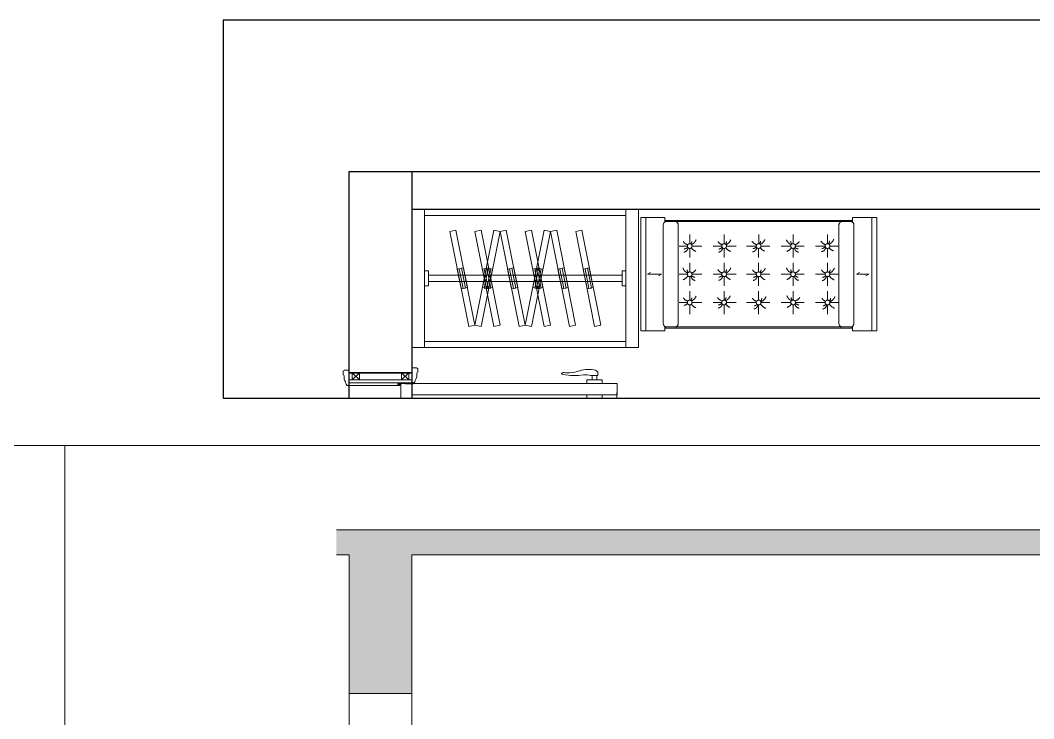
# Model space of a CAD drawing. Header units: millimetres. Extents: x 3162 to 221128, y -144913 to 11496.
# Drawn here: x 48661 to 52687, y -132195 to -129421 of the extents above; entities that cross this region are included whole.
import ezdxf
from ezdxf.xclip import XClip

# ---------------------------------------------------------------- set-up
doc = ezdxf.new("R2010")
doc.units = ezdxf.units.MM
doc.header["$LTSCALE"] = 10
doc.header["$XCLIPFRAME"] = 2
for name, pattern in [('ACAD_ISO03W100', [30, 12, -18]), ('DASH', [8.89, 6.35, -2.54]), ('DOTE', [61.468, 50.8, -5.08, 0.508, -5.08]), ('HIDDEN', [9.525, 6.35, -3.175])]:
    doc.linetypes.add(name, pattern=pattern)
for name, color, linetype, lineweight in [('Drawing【图框、表格】', 150, 'Continuous', 0), ('FC-Doorsill【门槛线】', 8, 'Continuous', 0), ('FC-Hatch【平面填充】', 250, 'Continuous', 0), ('FF-Door【门】', 51, 'Continuous', 0), ('FF-MT【门套】', 20, 'Continuous', 0), ('FF-【活动成品家具】', 51, 'Continuous', 0), ('Hidden【虚线】', 136, 'DASH', 0), ('Wall【立面墙】', 252, 'Continuous', 0)]:
    doc.layers.add(name, color=color, linetype=linetype, lineweight=lineweight)
for name, color, linetype in [('WALL', 7, 'Continuous'), ('WALL_NEW【新建墙体】', 4, 'Continuous'), ('走线及回路标注', 1, 'Continuous')]:
    doc.layers.add(name, color=color, linetype=linetype)

# ---------------------------------------------------------------- blocks, each defined once
blk = doc.blocks.new('门套线03')
at = {"ltscale": 100}
blk.add_lwpolyline([(60, 0), (60, 19.7, -0.339185), (56.6, 23.1), (42, 23.1, -0.360475), (38.5, 19.7), (29.2, 19.7, 0.137802), (14.5, 14.7, -0.16589), (3.4, 11.9), (3.4, 8.7), (0, 8.7), (0, 0)], format="xyb", close=True, dxfattribs=at)
blk = doc.blocks.new('HL_Door_Hinge')
at = {"color": 0, "linetype": 'DOTE', "ltscale": 0.04}
for p, q in [((-4, 3), (4, 3)), ((0, -1), (0, 7))]:
    blk.add_line(p, q, dxfattribs=at)
at = {"color": 0, "linetype": 'DASH', "ltscale": 5}
for p, q in [((-2, -26), (-2, 0.8)), ((-0.5, -26), (-0.5, 0)), ((0.5, -26), (0.5, 0)), ((2, -26), (2, 0.8)), ((-0.5, -26), (-2, -26)), ((0.5, -26), (2, -26))]:
    blk.add_line(p, q, dxfattribs=at)
for radius in [3, 2]:
    blk.add_circle((0, 3), radius, dxfattribs=at)
blk = doc.blocks.new('HL_Door_Seal')
at = {"color": 0}
for p, q in [((5, 0), (-5, 0)), ((-1, 6), (-0.5, 6.5)), ((-1, 6), (-0.5, 6)), ((-1, 5.5), (-0.5, 6)), ((-1, 5.5), (-0.5, 5.5)), ((-1, 5), (-0.5, 5.5)), ((-1, 4.5), (-0.5, 5)), ((-1, 5), (-0.5, 5)), ((-1, 4.5), (-0.5, 4.5)), ((-1, 4), (-0.5, 4.5)), ((-1, 4), (-0.5, 4)), ((-1, 3.5), (-0.5, 4)), ((-1, 3.5), (-0.5, 3.5)), ((-1, 3), (-0.5, 3.5)), ((-1, 3), (-0.5, 3)), ((-1, 2.5), (-0.5, 3)), ((-1, 2.5), (-0.5, 2.5)), ((-1, 2), (-0.5, 2.5)), ((-1, 2), (-0.5, 2)), ((-1, 1.5), (-0.5, 2)), ((-1, 1.5), (-0.5, 1.5)), ((-1, 1), (-0.5, 1.5)), ((-1, 1), (-0.5, 1)), ((-1, 0.5), (-0.5, 1)), ((-1, 0.5), (-0.5, 0.5)), ((-1, 0), (-0.5, 0.5)), ((-0.5, 6.5), (0.5, 6.5)), ((1, 6), (0.5, 6.5)), ((1, 6), (0.5, 6)), ((1, 5.5), (0.5, 6)), ((1, 5.5), (0.5, 5.5)), ((1, 5), (0.5, 5.5)), ((1, 5), (0.5, 5)), ((1, 4.5), (0.5, 5)), ((1, 4.5), (0.5, 4.5)), ((1, 4), (0.5, 4.5)), ((1, 4), (0.5, 4)), ((1, 3.5), (0.5, 4)), ((1, 3.5), (0.5, 3.5)), ((1, 3), (0.5, 3.5)), ((1, 3), (0.5, 3)), ((1, 2.5), (0.5, 3)), ((1, 2.5), (0.5, 2.5)), ((1, 2), (0.5, 2.5)), ((1, 2), (0.5, 2)), ((1, 1.5), (0.5, 2)), ((1, 1.5), (0.5, 1.5)), ((1, 1), (0.5, 1.5)), ((1, 1), (0.5, 1)), ((1, 0.5), (0.5, 1)), ((1, 0.5), (0.5, 0.5)), ((1, 0), (0.5, 0.5))]:
    blk.add_line(p, q, dxfattribs=at)
blk.add_lwpolyline([(-3.9, -1, 0.774597), (3.9, -1)], format="xyb", close=True, dxfattribs=at)
blk.add_arc((0, 0), 5, 180, 0.0005, dxfattribs=at)
blk = doc.blocks.new('门把手02')
at = {"color": 250}
for p, q in [((-13.5, 32.2), (-13.5, 40.9)), ((-30.4, 14.6), (-15.2, 14.6)), ((-30.4, 0), (-30.4, 14.6)), ((30.4, 0), (-30.4, 0)), ((-15.2, 14.6), (19.6, 14.6)), ((-15.2, 14.6), (19.6, 14.6)), ((12.9, 32.2), (-13.5, 32.2)), ((-9.4, 14.6), (-9.4, 32.2)), ((9.4, 14.6), (9.4, 32.2)), ((19.6, 14.6), (30.4, 14.6)), ((30.4, 14.6), (30.4, 0))]:
    blk.add_line(p, q, dxfattribs=at)
at = {"color": 250, "extrusion": (0, 0, -1)}
for centre, major_axis, start_param, end_param in [((-1.3, 40.9), (-8.59, 8.59), 5.497787, 6.813202), ((23.4, -64.1), (-0.1, 120), -0.233047, 0.306451), ((107.8, 189.2), (1.8, 147), 3.194781, 3.464277), ((105.2, 172), (-91.7, 91.7), 3.813778, 3.981187), ((122.5, 24), (-13.7, 13.7), 0.647464, 1.248663), ((130.6, 40.4), (-0.729, 0.729), 1.325662, 2.819982), ((12.9, 37.2), (3.58, 3.58), 2.124304, 2.356194), ((33.8, -51.4), (0, 86), -0.231441, 0.114669), ((79.3, 368.4), (-0.1, 336.3), 3.005111, 3.247916), ((124, 43.6), (5.92, 5.92), 1.238085, 2.228964)]:
    blk.add_ellipse(centre, major_axis=major_axis, ratio=1, start_param=start_param, end_param=end_param, dxfattribs=at)
blk = doc.blocks.new('hld_1_820_250_门把手02_门套线03_45_0_0_3_40_0_1_1')
at = {"layer": 'FC-Doorsill【门槛线】'}
for p, q in [((-0.5, 0.1389), (0.5, 0.1389)), ((-0.5, -0.1389), (0.5, -0.1389))]:
    blk.add_line(p, q, dxfattribs=at)
at = {"layer": 'FF-Door【门】'}
blk.add_lwpolyline([(-0.4528, 0.1389), (-0.4028, 0.1389), (-0.4028, 1.0444), (-0.4528, 1.0444)], close=True, dxfattribs=at)
at = {"layer": 'FF-Door【门】', "color": 250, "linetype": 'ACAD_ISO03W100', "ltscale": 2.083333}
blk.add_lwpolyline([(-0.4528, 0.1389), (0.4528, 0.1389), (0.4528, 0.0889), (-0.4528, 0.0889)], close=True, dxfattribs=at)
at = {"layer": 'FF-Door【门】', "color": 8, "linetype": 'HIDDEN', "ltscale": 15}
blk.add_arc((-0.4528, 0.1389), 0.9056, 0, 90, dxfattribs=at)
at = {"layer": 'FF-MT【门套】', "color": 250}
for p, q in [((-0.4689, 0.1256), (-0.5, 0.0922)), ((-0.4689, 0.0922), (-0.5, 0.1256)), ((0.4689, 0.1256), (0.5, 0.0922)), ((0.4689, 0.0922), (0.5, 0.1256)), ((-0.5, -0.0922), (-0.4689, -0.1256)), ((-0.5, -0.1256), (-0.4689, -0.0922)), ((0.5, -0.0922), (0.4689, -0.1256)), ((0.5, -0.1256), (0.4689, -0.0922))]:
    blk.add_line(p, q, dxfattribs=at)
for points in [[(-0.5, 0.1389), (-0.4689, 0.1389), (-0.4689, 0.1256), (-0.5, 0.1256)], [(-0.4689, 0.1389), (-0.4556, 0.1389), (-0.4556, -0.1389), (-0.4689, -0.1389)], [(0.4689, 0.1389), (0.4556, 0.1389), (0.4556, -0.1389), (0.4689, -0.1389)], [(0.5, 0.1389), (0.4689, 0.1389), (0.4689, 0.1256), (0.5, 0.1256)], [(-0.4689, 0.1256), (-0.4689, 0.0922), (-0.5, 0.0922), (-0.5, 0.1256)], [(0.4689, 0.1256), (0.4689, 0.0922), (0.5, 0.0922), (0.5, 0.1256)], [(-0.5, -0.0922), (-0.5, -0.1256), (-0.4689, -0.1256), (-0.4689, -0.0922)], [(-0.5, -0.1389), (-0.4689, -0.1389), (-0.4689, -0.1256), (-0.5, -0.1256)], [(0.5, -0.0922), (0.5, -0.1256), (0.4689, -0.1256), (0.4689, -0.0922)], [(0.5, -0.1389), (0.4689, -0.1389), (0.4689, -0.1256), (0.5, -0.1256)]]:
    blk.add_lwpolyline(points, close=True, dxfattribs=at)
at = {"layer": 'FF-MT【门套】'}
for points in [[(-0.5, 0.1389), (-0.4556, 0.1389), (-0.4556, 0.0833), (-0.4444, 0.0833), (-0.4444, -0.1389), (-0.5, -0.1389)], [(0.5, 0.1389), (0.4556, 0.1389), (0.4556, 0.0833), (0.4444, 0.0833), (0.4444, -0.1389), (0.5, -0.1389)]]:
    blk.add_lwpolyline(points, close=True, dxfattribs=at)
at = {"layer": 'FF-Door【门】', "color": 250, "yscale": 0.001111111111111, "zscale": 0.001111111111111}
for name, p, xscale, rotation in [('门把手02', (-0.4528, 0.9444), -0.001111111111111, 90.00000000000593), ('门把手02', (-0.4028, 0.9444), 0.001111111111111, 270.0000000000178), ('HL_Door_Seal', (-0.45, 0.0833), 0.001111111111111, 180.0000000000119), ('HL_Door_Seal', (0.45, 0.0833), -0.001111111111111, 180)]:
    blk.add_blockref(name, p, dxfattribs=dict(at, xscale=xscale, rotation=rotation))
at = {"layer": 'FF-Door【门】', "color": 250, "zscale": 0.001111111111111}
for name, p, xscale, yscale in [('门把手02', (0.3556, 0.1389), -0.001111111111111, 0.001111111111111), ('HL_Door_Hinge', (-0.4542, 0.1389), 0.001111111111111, 0.001111111111111), ('门把手02', (0.3556, 0.0889), -0.001111111111111, -0.001111111111111)]:
    blk.add_blockref(name, p, dxfattribs=dict(at, xscale=xscale, yscale=yscale))
at = {"layer": 'FF-MT【门套】', "zscale": 0.001111111111111}
for p, xscale, yscale in [((-0.4556, 0.1389), -0.001111111111111, 0.001111111111111), ((0.4556, 0.1389), 0.001111111111111, 0.001111111111111), ((-0.4444, -0.1389), -0.001111111111111, -0.001111111111111), ((0.4444, -0.1389), 0.001111111111111, -0.001111111111111)]:
    blk.add_blockref('门套线03', p, dxfattribs=dict(at, xscale=xscale, yscale=yscale))
blk = doc.blocks.new('贵妃椅22')
for p, q in [((100, 0), (100, 600)), ((100, 600), (228.7, 600)), ((127.1, 600), (127.1, 0)), ((228.7, 600), (228.7, 585)), ((1350, 600), (1223.7, 600)), ((1223.7, 585), (1223.7, 600)), ((1322.9, 600), (1322.9, 0)), ((1350, 0), (1350, 600)), ((228.7, 585), (228.7, 585)), ((228.7, 585), (825, 585)), ((228.7, 585), (228.7, 576)), ((234, 579), (287.5, 579)), ((244.8, 579), (825, 579)), ((1223.7, 585), (825, 585)), ((1164.9, 579), (825, 579)), ((1218.4, 579), (1164.9, 579)), ((1223.7, 585), (1223.7, 585)), ((1223.7, 585), (1223.7, 576)), ((243.4, 15), (825, 15)), ((244.8, 21), (825, 21)), ((1164.9, 21), (825, 21)), ((1223.7, 15), (825, 15)), ((1218.2, 21), (1164.9, 21)), ((1223.7, 24), (1223.7, 15)), ((1223.7, 15), (1223.7, 0)), ((100, 0), (228.7, 0)), ((1350, 0), (1223.7, 0))]:
    blk.add_line(p, q)
at = {"color": 8, "ltscale": 150}
for p, q in [((220.9, 39.5), (220.9, 560.5)), ((300.9, 39.5), (300.9, 560.5)), ((1151.5, 39.5), (1151.5, 560.5)), ((1231.6, 39.5), (1231.6, 560.5)), ((158.9, 307.5), (142.9, 298.6)), ((142.9, 298.6), (208.4, 298.6)), ((208.4, 298.6), (192.4, 289.7)), ((1256.3, 307.5), (1240.3, 298.6)), ((1240.3, 298.6), (1314.6, 298.6)), ((1314.6, 298.6), (1298.6, 289.7))]:
    blk.add_line(p, q, dxfattribs=at)
at = {"color": 8, "linetype": 'HIDDEN', "ltscale": 150}
for p, q in [((361.2, 462), (361.2, 510.4)), ((543.7, 462), (543.7, 510.4)), ((726.2, 462), (726.2, 510.4)), ((908.7, 462), (908.7, 510.4)), ((1091.2, 462), (1091.2, 510.4)), ((348.7, 449.5), (304.9, 449.5)), ((361.2, 437), (361.2, 388.8)), ((373.7, 449.5), (424.7, 449.5)), ((531.2, 449.5), (484.8, 449.5)), ((543.7, 437), (543.7, 388.8)), ((556.2, 449.5), (607.2, 449.5)), ((713.7, 449.5), (667.3, 449.5)), ((726.2, 437), (726.2, 388.8)), ((738.7, 449.5), (789.8, 449.5)), ((896.2, 449.5), (845.2, 449.5)), ((908.7, 437), (908.7, 388.8)), ((921.2, 449.5), (967.6, 449.5)), ((1078.7, 449.5), (1027.7, 449.5)), ((1091.2, 437), (1091.2, 388.8)), ((1103.7, 449.5), (1147.6, 449.5)), ((361.2, 312.5), (361.2, 360.8)), ((543.7, 312.5), (543.7, 360.8)), ((726.2, 312.5), (726.2, 360.8)), ((908.7, 312.5), (908.7, 360.8)), ((1091.2, 312.5), (1091.2, 360.8)), ((348.7, 300), (304.9, 300)), ((361.2, 287.5), (361.2, 239.1)), ((373.7, 300), (424.7, 300)), ((531.2, 300), (484.8, 300)), ((543.7, 287.5), (543.7, 239.1)), ((556.2, 300), (607.2, 300)), ((713.7, 300), (667.3, 300)), ((726.2, 287.5), (726.2, 239.1)), ((738.7, 300), (789.8, 300)), ((896.2, 300), (845.2, 300)), ((908.7, 287.5), (908.7, 239.1)), ((921.2, 300), (967.6, 300)), ((1078.7, 300), (1027.7, 300)), ((1091.2, 287.5), (1091.2, 239.1)), ((1103.7, 300), (1147.6, 300)), ((361.2, 163), (361.2, 211.2)), ((543.7, 163), (543.7, 211.2)), ((726.2, 163), (726.2, 211.2)), ((908.7, 163), (908.7, 211.2)), ((1091.2, 163), (1091.2, 211.2)), ((348.7, 150.5), (304.9, 150.5)), ((361.2, 138), (361.2, 89.6)), ((373.7, 150.5), (424.7, 150.5)), ((531.2, 150.5), (484.8, 150.5)), ((543.7, 138), (543.7, 89.6)), ((556.2, 150.5), (607.2, 150.5)), ((713.7, 150.5), (667.3, 150.5)), ((724.6, 138), (724.6, 89.6)), ((738.7, 150.5), (789.8, 150.5)), ((896.2, 150.5), (845.2, 150.5)), ((908.7, 138), (908.7, 89.6)), ((921.2, 150.5), (967.6, 150.5)), ((1078.7, 150.5), (1027.7, 150.5)), ((1091.2, 138), (1091.2, 89.6)), ((1103.7, 150.5), (1147.6, 150.5))]:
    blk.add_line(p, q, dxfattribs=at)
at = {"linetype": 'HIDDEN', "ltscale": 150}
for p, q in [((228.7, 24), (228.7, 15)), ((243.4, 15), (228.7, 15)), ((228.7, 15), (228.7, 0)), ((234.2, 21), (287.5, 21))]:
    blk.add_line(p, q, dxfattribs=at)
for points in [[(234.2, 585), (234.2, 585), (287.5, 585)], [(1218.2, 585), (1218.2, 585), (1164.9, 585)], [(1164.9, 15), (1164.9, 15), (1218.2, 15)]]:
    blk.add_lwpolyline(points)
blk.add_lwpolyline([(287.5, 15), (287.5, 15), (234.2, 15)], dxfattribs=at)
at = {"color": 8, "linetype": 'HIDDEN', "ltscale": 150}
for centre in [(361.2, 449.5), (543.7, 449.5), (726.2, 449.5), (908.7, 449.5), (1091.2, 449.5), (361.2, 300), (543.7, 300), (726.2, 300), (908.7, 300), (1091.2, 300), (361.2, 150.5), (543.7, 150.5), (726.2, 150.5), (908.7, 150.5), (1091.2, 150.5)]:
    blk.add_circle(centre, 12.5, dxfattribs=at)
at = {"color": 8, "ltscale": 150}
for centre, start, end in [((241, 560.1), 110.2225, 178.8395), ((280.7, 560.1), 1.1605, 69.7775), ((1171.7, 560.1), 110.2225, 178.8395), ((1211.4, 560.1), 1.1605, 69.7775), ((1171.7, 39.9), 181.1605, 249.7775), ((1211.4, 39.9), 290.2225, 358.8395)]:
    blk.add_arc(centre, 20.1, start, end, dxfattribs=at)
for centre, radius, start, end in [((235.4, 582), 3.24, 111.9991, 248.0009), ((287.1, 582), 3.03, 278.6164, 81.3836), ((1165.4, 582), 3.03, 98.6164, 261.3836), ((1217, 582), 3.24, 291.9991, 68.0009), ((1216.6, 18), 3.38, 297.5622, 62.4378)]:
    blk.add_arc(centre, radius, start, end)
at = {"color": 8, "linetype": 'HIDDEN', "ltscale": 150}
for centre, radius, start, end in [((390, 458.6), 25.2, 96.8606, 173.3873), ((754.6, 458.7), 25.2, 96.8606, 173.3873), ((364.3, 403.1), 44.6, 109.3862, 160.2225), ((293.3, 410.9), 75.5, 38.7826, 66.1947), ((364.4, 426.8), 19.7, 131.0371, 180.2276), ((390.7, 435.6), 32.3, 100.3351, 132.5443), ((361.9, 413), 31.4, 26.9285, 71.7471), ((536.6, 408.3), 31.4, 101.2702, 153.0715), ((508.5, 454), 25.2, 6.6127, 83.1394), ((507.7, 431), 32.3, 45.2011, 79.6649), ((533.6, 422.1), 20.2, 0.0573, 44.8765), ((591.1, 430.5), 47.7, 110.1645, 149.5653), ((534.1, 398.4), 44.6, 19.79, 67.6956), ((728.8, 403.3), 44.4, 108.8945, 160.2612), ((665.5, 423.9), 60.6, 33.1364, 67.7212), ((728.9, 427), 19.6, 130.1019, 180.3339), ((755.4, 435.7), 32.3, 100.3351, 132.3103), ((730.6, 412), 31.4, 26.9285, 78.7298), ((918.3, 398.4), 44.6, 112.3044, 160.21), ((861.3, 430.5), 47.7, 30.4347, 69.8355), ((918.9, 422.1), 20.2, 135.1235, 179.9427), ((943.9, 454), 25.2, 96.8606, 173.3873), ((944.7, 431), 32.3, 100.3351, 134.7989), ((915.8, 408.3), 31.4, 26.9285, 78.7298), ((1099.3, 400.2), 44.6, 112.3044, 160.21), ((1042.3, 432.3), 47.7, 33.0642, 69.8355), ((1099.9, 423.8), 20.2, 135.1235, 179.9427), ((1093.3, 407.1), 35.9, 28.5639, 77.2041), ((1125.7, 432.7), 32.3, 100.3351, 134.7989), ((310, 284.5), 47.7, 30.4347, 69.8355), ((392.6, 307.9), 25.2, 96.8606, 173.3873), ((510.9, 306.9), 25.2, 6.6127, 83.1394), ((593.5, 283.5), 47.7, 110.1645, 149.5653), ((675.7, 284), 47.7, 30.4347, 69.8355), ((758.3, 307.5), 25.2, 96.8606, 173.3873), ((858.9, 283.5), 47.7, 30.4347, 69.8355), ((941.5, 306.9), 25.2, 96.8606, 173.3873), ((1059.2, 307.5), 25.2, 6.6127, 83.1394), ((1141.8, 284), 47.7, 110.1645, 149.5653), ((367, 252.4), 44.6, 112.3044, 160.21), ((367.5, 276), 20.2, 135.1235, 179.9427), ((393.4, 284.9), 32.3, 100.3351, 134.7989), ((364.5, 262.2), 31.4, 26.9285, 78.7298), ((539, 261.3), 31.4, 101.2702, 153.0715), ((510.1, 283.9), 32.3, 45.2011, 79.6649), ((535.9, 275), 20.2, 0.0573, 44.8765), ((536.5, 251.4), 44.6, 19.79, 67.6956), ((732.6, 251.9), 44.6, 112.3044, 160.21), ((733.2, 275.6), 20.2, 135.1235, 179.9427), ((759, 284.5), 32.3, 100.3351, 134.7989), ((730.2, 261.8), 31.4, 26.9285, 78.7298), ((915.9, 251.4), 44.6, 112.3044, 160.21), ((916.5, 275), 20.2, 135.1235, 179.9427), ((942.3, 283.9), 32.3, 100.3351, 134.7989), ((913.5, 261.3), 31.4, 26.9285, 78.7298), ((1087.3, 261.8), 31.4, 101.2702, 153.0715), ((1058.4, 284.5), 32.3, 45.2011, 79.6649), ((1084.2, 275.6), 20.2, 0.0573, 44.8765), ((1084.8, 251.9), 44.6, 19.79, 67.6956), ((295.9, 101.3), 82.6, 44.6784, 65.6546), ((396.1, 155.2), 25.2, 96.8606, 173.3873), ((396.9, 132.2), 32.3, 100.3351, 134.7989), ((511.2, 157.6), 25.2, 6.6127, 83.1394), ((510.4, 134.6), 32.3, 45.2011, 79.6649), ((593.8, 134.1), 47.7, 110.1645, 149.5653), ((678.1, 132.3), 47.7, 34.4668, 69.8355), ((760.7, 155.8), 25.2, 96.8606, 173.3873), ((761.5, 132.8), 32.3, 100.3351, 134.7989), ((858.7, 134.1), 47.7, 30.4347, 69.8355), ((941.3, 157.6), 25.2, 96.8606, 173.3873), ((942, 134.6), 32.3, 100.3351, 134.7989), ((1044.2, 137), 44.5, 30.4146, 70.5571), ((1125.2, 157.6), 25.2, 96.8606, 173.3873), ((1127.3, 130.8), 36.2, 101.2816, 134.234), ((370.5, 99.7), 44.6, 112.3044, 160.21), ((366.9, 124.2), 16.1, 119.5243, 182.9039), ((361.2, 103.8), 40.3, 29.8041, 75.717), ((539.2, 111.9), 31.4, 101.2702, 153.0715), ((536.2, 125.7), 20.2, 0.0573, 44.8765), ((536.8, 102), 44.6, 19.79, 67.6956), ((735.1, 100.2), 44.6, 112.9635, 160.21), ((735.7, 123.9), 20.2, 135.1235, 179.9427), ((727.1, 105.5), 38.5, 29.3365, 76.332), ((915.6, 102), 44.6, 112.3044, 160.21), ((916.2, 125.7), 20.2, 135.1235, 179.9427), ((913.2, 111.9), 31.4, 26.9285, 78.7298), ((1099.6, 102), 44.6, 114.1123, 160.21), ((1098.7, 126), 18.8, 134.7158, 180.8182), ((1098.2, 112.8), 30.1, 26.3241, 84.5443), ((241, 39.9), 20.1, 181.1605, 249.7775), ((280.7, 39.9), 20.1, 290.2225, 358.8395)]:
    blk.add_arc(centre, radius, start, end, dxfattribs=at)
at = {"linetype": 'HIDDEN', "ltscale": 150}
for centre, radius, start, end in [((235.8, 18), 3.38, 117.5622, 242.4378), ((287, 18), 3.04, 279.6337, 80.3663), ((1165.4, 18), 3.04, 99.6337, 260.3663)]:
    blk.add_arc(centre, radius, start, end, dxfattribs=at)
blk = doc.blocks.new('*U1494', base_point=(21834.5, -134679.9))
for points in [[(21284.5, -134729.9), (21284.5, -134679.9), (21834.5, -134679.9), (21834.5, -134729.9)], [(21284.5, -134729.9), (21284.5, -134679.9), (21834.5, -134679.9), (21834.5, -134729.9)], [(21284.5, -134729.9), (21284.5, -134679.9), (21834.5, -134679.9), (21834.5, -134729.9)], [(21834.5, -135529.9), (21834.5, -135579.9), (21284.5, -135579.9), (21284.5, -135529.9)], [(21834.5, -135529.9), (21834.5, -135579.9), (21284.5, -135579.9), (21284.5, -135529.9)], [(21834.5, -135529.9), (21834.5, -135579.9), (21284.5, -135579.9), (21284.5, -135529.9)]]:
    blk.add_lwpolyline(points, close=True)
for points in [[(21284.5, -134729.9), (21284.5, -135529.9)], [(21284.5, -134729.9), (21284.5, -135529.9)], [(21284.5, -134729.9), (21284.5, -135529.9)], [(21834.5, -134729.9), (21834.5, -135529.9)], [(21834.5, -134729.9), (21834.5, -135529.9)], [(21834.5, -134729.9), (21834.5, -135529.9)]]:
    blk.add_lwpolyline(points)
at = {"color": 0}
for points in [[(21309.5, -134729.9), (21309.5, -135529.9)], [(21309.5, -134729.9), (21309.5, -135529.9)], [(21309.5, -134729.9), (21309.5, -135529.9)], [(21809.5, -134729.9), (21809.5, -135529.9)], [(21809.5, -134729.9), (21809.5, -135529.9)], [(21809.5, -134729.9), (21809.5, -135529.9)]]:
    blk.add_lwpolyline(points, dxfattribs=at)
for points in [[(21529.5, -134744.9), (21529.5, -134729.9), (21589.5, -134729.9), (21589.5, -134744.9)], [(21529.5, -134744.9), (21529.5, -134729.9), (21589.5, -134729.9), (21589.5, -134744.9)], [(21589.5, -135514.9), (21589.5, -135529.9), (21529.5, -135529.9), (21529.5, -135514.9)], [(21589.5, -135514.9), (21589.5, -135529.9), (21529.5, -135529.9), (21529.5, -135514.9)], [(21589.5, -135514.9), (21589.5, -135529.9), (21529.5, -135529.9), (21529.5, -135514.9)], [(21589.5, -135514.9), (21589.5, -135529.9), (21529.5, -135529.9), (21529.5, -135514.9)]]:
    blk.add_lwpolyline(points, close=True, dxfattribs=at)
at = {"color": 0, "linetype": 'DASH', "ltscale": 24}
for points in [[(21547, -134744.9), (21547, -135514.9)], [(21547, -134744.9), (21547, -135514.9)], [(21547, -134744.9), (21547, -135514.9)], [(21572, -134744.9), (21572, -135514.9)], [(21572, -134744.9), (21572, -135514.9)], [(21572, -134744.9), (21572, -135514.9)]]:
    blk.add_lwpolyline(points, dxfattribs=at)
for points in [[(21750.7, -134854.6), (21373.1, -134929.7), (21368.3, -134905.2), (21745.9, -134830.1)], [(21750.7, -134854.6), (21373.1, -134929.7), (21368.3, -134905.2), (21745.9, -134830.1)], [(21601.2, -134884.3), (21522.7, -134899.9), (21517.8, -134875.4), (21596.3, -134859.8)], [(21601.2, -134884.3), (21522.7, -134899.9), (21517.8, -134875.4), (21596.3, -134859.8)], [(21599.7, -134877), (21521.2, -134892.6), (21519.3, -134882.8), (21597.8, -134867.2)], [(21599.7, -134877), (21521.2, -134892.6), (21519.3, -134882.8), (21597.8, -134867.2)], [(21750.7, -134954.6), (21373.1, -135029.7), (21368.3, -135005.2), (21745.9, -134930.1)], [(21373.1, -134930.1), (21750.7, -135005.2), (21745.9, -135029.7), (21368.3, -134954.6)], [(21601.2, -134984.3), (21522.7, -134999.9), (21517.8, -134975.4), (21596.3, -134959.8)], [(21522.7, -134959.8), (21601.2, -134975.4), (21596.3, -134999.9), (21517.8, -134984.3)], [(21599.7, -134977), (21521.2, -134992.6), (21519.3, -134982.8), (21597.8, -134967.2)], [(21521.2, -134967.2), (21599.7, -134982.8), (21597.8, -134992.6), (21519.3, -134977)], [(21750.7, -135054.6), (21373.1, -135129.7), (21368.3, -135105.2), (21745.9, -135030.1)], [(21750.7, -135054.6), (21373.1, -135129.7), (21368.3, -135105.2), (21745.9, -135030.1)], [(21601.2, -135084.3), (21522.7, -135099.9), (21517.8, -135075.4), (21596.3, -135059.8)], [(21601.2, -135084.3), (21522.7, -135099.9), (21517.8, -135075.4), (21596.3, -135059.8)], [(21599.7, -135077), (21521.2, -135092.6), (21519.3, -135082.8), (21597.8, -135067.2)], [(21599.7, -135077), (21521.2, -135092.6), (21519.3, -135082.8), (21597.8, -135067.2)], [(21373.1, -135130.1), (21750.7, -135205.2), (21745.9, -135229.7), (21368.3, -135154.6)], [(21750.7, -135154.6), (21373.1, -135229.7), (21368.3, -135205.2), (21745.9, -135130.1)], [(21522.7, -135159.8), (21601.2, -135175.4), (21596.3, -135199.9), (21517.8, -135184.3)], [(21601.2, -135184.3), (21522.7, -135199.9), (21517.8, -135175.4), (21596.3, -135159.8)], [(21521.2, -135167.2), (21599.7, -135182.8), (21597.8, -135192.6), (21519.3, -135177)], [(21599.7, -135177), (21521.2, -135192.6), (21519.3, -135182.8), (21597.8, -135167.2)], [(21750.7, -135254.6), (21373.1, -135329.7), (21368.3, -135305.2), (21745.9, -135230.1)], [(21750.7, -135254.6), (21373.1, -135329.7), (21368.3, -135305.2), (21745.9, -135230.1)], [(21601.2, -135284.3), (21522.7, -135299.9), (21517.8, -135275.4), (21596.3, -135259.8)], [(21601.2, -135284.3), (21522.7, -135299.9), (21517.8, -135275.4), (21596.3, -135259.8)], [(21599.7, -135277), (21521.2, -135292.6), (21519.3, -135282.8), (21597.8, -135267.2)], [(21599.7, -135277), (21521.2, -135292.6), (21519.3, -135282.8), (21597.8, -135267.2)], [(21750.7, -135354.6), (21373.1, -135429.7), (21368.3, -135405.2), (21745.9, -135330.1)], [(21750.7, -135354.6), (21373.1, -135429.7), (21368.3, -135405.2), (21745.9, -135330.1)], [(21601.2, -135384.3), (21522.7, -135399.9), (21517.8, -135375.4), (21596.3, -135359.8)], [(21601.2, -135384.3), (21522.7, -135399.9), (21517.8, -135375.4), (21596.3, -135359.8)], [(21599.7, -135377), (21521.2, -135392.6), (21519.3, -135382.8), (21597.8, -135367.2)], [(21599.7, -135377), (21521.2, -135392.6), (21519.3, -135382.8), (21597.8, -135367.2)]]:
    blk.add_lwpolyline(points, close=True, dxfattribs=at)
blk = doc.blocks.new('海龙_08219812')
at = {"layer": 'WALL'}
for p, q in [((3170, 2790), (3170, -3210)), ((3320, 2790), (3320, -3460))]:
    blk.add_line(p, q, dxfattribs=at)
at = {"layer": 'WALL_NEW【新建墙体】'}
for points in [[(1620, 3040), (2520, 3040), (2520, 2790), (1620, 2790)], [(2520, 3040), (3320, 3040), (3320, 2790), (2520, 2790)]]:
    blk.add_lwpolyline(points, close=True, dxfattribs=at)
at = {"xscale": 900, "yscale": 900, "zscale": 900, "rotation": 180}
blk.add_blockref('hld_1_820_250_门把手02_门套线03_45_0_0_3_40_0_1_1', (2070, 2915), dxfattribs=at)
at = {"layer": 'FF-【活动成品家具】', "color": 8}
blk.add_blockref('*U1494', (3170, 2790), dxfattribs=at)
at = {"layer": 'FF-【活动成品家具】', "xscale": 0.75, "yscale": 0.75, "zscale": 0.75, "rotation": 90}
blk.add_blockref('贵妃椅22', (3136.3, 868.5), dxfattribs=at)

msp = doc.modelspace()

# ---------------------------------------------------------------- hatches: boundary and pattern name
at = {"layer": 'FC-Hatch【平面填充】'}
h = msp.add_hatch(dxfattribs=at)
h.set_pattern_fill('钢筋混凝土', color=256, scale=50, angle=180, style=0, pattern_type=2)
h.set_pattern_definition([(225, (0, 812.417), (35.355339, -35.355339), []), (230, (0, 812.42), (-71.726018, 6.275218), [7.5, -82.5]), (175, (0, 812.42), (13.87511, -75.219228), [6, -66]), (280.4514, (-5.98, 812.94), (-57.85092, -68.94393), [6.374, -70.1142]), (226.1842, (-2e-15, 792.42), (-106.724086, 16.55189), [11.25, -123.75]), (276.6356, (-8.89, 793.8), (-93.46626, -97.41178), [9.56105, -105.1713]), (171.1842, (-2e-15, 792.42), (-93.46618, -97.41189), [9, -99]), (201, (-10, 797.42), (-59.690703, 40.261893), [7.5, -82.5]), (146, (-10, 797.42), (-24.33156, -72.515006), [6, -66]), (251.4514, (-14.974, 800.77), (-84.022234, -32.253037), [6.374, -70.1142]), (217.5, (0, 812.417), (-1.2159855, -33.2893854), [0.5, -65.2, 0.5, -67, 0.5, -66.25]), (187.5, (0, 812.417), (-26.306954, -39.441171), [0.5, -38.2, 0.5, -63.7, 0.5, -25.25]), (147.5, (22.3, 812.417), (-53.3822436, 2.255487), [0.5, -25, 0.5, -78, 0.5, -103.5]), (137.5, (32.3, 812.417), (-58.318617, -10.010498), [0.5, -32.5, 0.5, -51.8, 0.5, -73.5])])
h.paths.add_polyline_path([(49917.1, -131444.1), (56517.1, -131444.1), (56517.1, -131544.1), (56467.1, -131544.1), (56467.1, -132094.1), (56217.1, -132094.1), (56217.1, -131544.1), (50217.1, -131544.1), (50217.1, -132094.1), (49967.1, -132094.1), (49967.1, -131544.1), (49917.1, -131544.1)])

# ---------------------------------------------------------------- linework, layer by layer
at = {"layer": 'Drawing【图框、表格】'}
msp.add_line((48838.5, -143345.3), (48838.5, -131109.9), dxfattribs=at)
msp.add_lwpolyline([(39841.4, -143345.3), (39841.4, -131109.9), (57595.6, -131109.9), (57595.6, -143345.3)], close=True, dxfattribs=at)
msp.add_lwpolyline([(39841.4, -143345.3), (39841.4, -131109.9), (57595.6, -131109.9), (57595.6, -143345.3)], close=True, dxfattribs=at)
at = {"layer": 'Hidden【虚线】'}
msp.add_lwpolyline([(56967.1, -130921), (56967.1, -129421), (49467.1, -129421), (49467.1, -130921)], close=True, dxfattribs=at)
at = {"layer": 'Wall【立面墙】'}
msp.add_line((56517.1, -131444.1), (49917.1, -131444.1), dxfattribs=at)
msp.add_lwpolyline([(56517.1, -131544.1), (56467.1, -131544.1), (56467.1, -132094.1), (56217.1, -132094.1), (56217.1, -131544.1), (50217.1, -131544.1), (50217.1, -132094.1), (49967.1, -132094.1), (49967.1, -131544.1), (49917.1, -131544.1)], dxfattribs=at)
msp.add_lwpolyline([(50217.1, -135044.1), (50217.1, -132094.1), (49967.1, -132094.1), (49967.1, -135044.1)], close=True, dxfattribs=at)

# ---------------------------------------------------------------- block references
at = {"layer": '走线及回路标注'}
ref = msp.add_blockref('海龙_08219812', (53007.1, -133341), dxfattribs=dict(at, rotation=89.99999999999999))
XClip(ref).set_block_clipping_path([(2420.0000414565, -3960.0000426479), (3920.0000414565, 3539.9999573521)])

doc.saveas('drawing.dxf')
